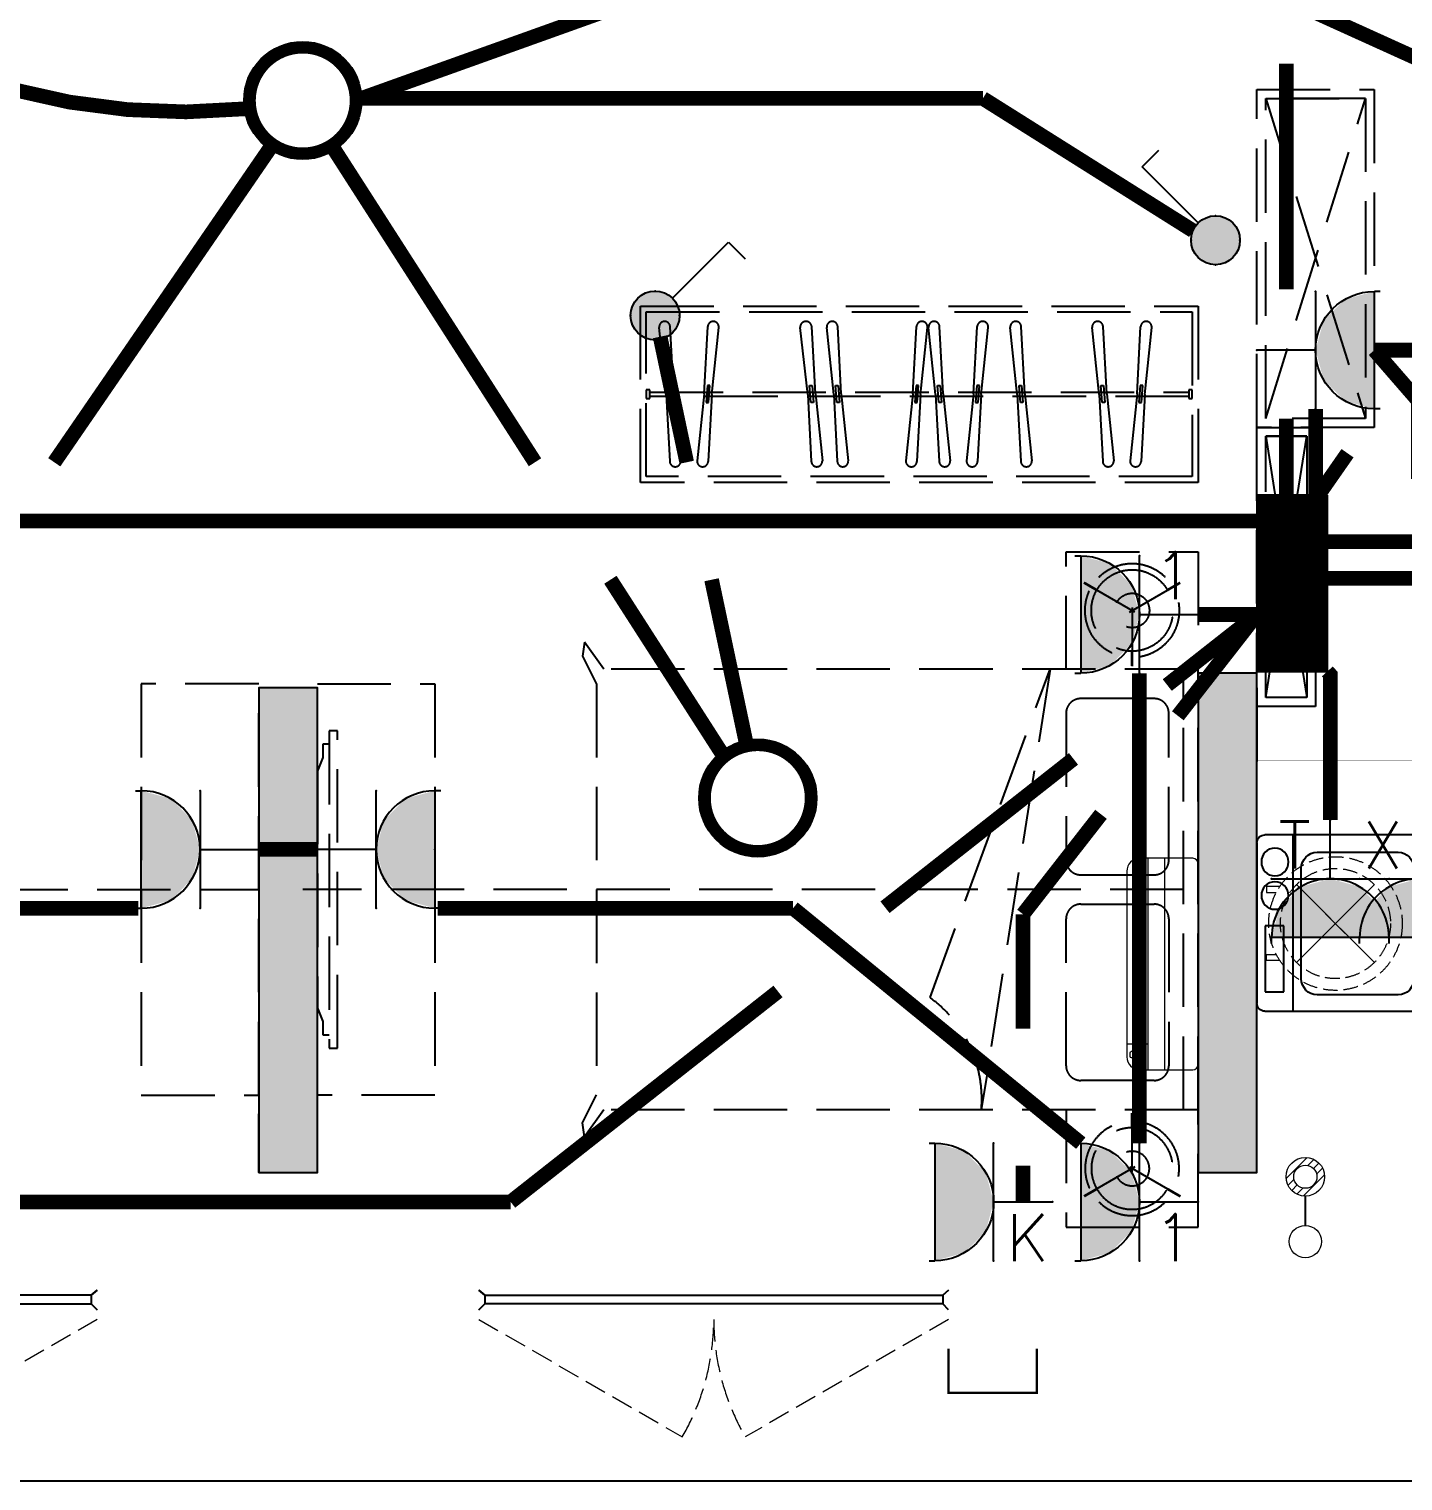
# Model space of a CAD drawing. Extents: x 3002737 to 4077523, y -995787 to -7267.
# Drawn here: x 3226855 to 3231535, y -807319 to -802376 of the extents above; entities that cross this region are included whole.
import ezdxf
from ezdxf.enums import TextEntityAlignment as Align

# ---------------------------------------------------------------- set-up
doc = ezdxf.new("R2010")
doc.units = 0
doc.header["$LTSCALE"] = 1000
doc.header["$MEASUREMENT"] = 0
for name, pattern in [('$1$DASH', [0.35, 0.25, -0.1]), ('A户型$0$DASH', [0.35, 0.25, -0.1]), ('DASH', [0.35, 0.25, -0.1])]:
    doc.linetypes.add(name, pattern=pattern)
doc.layers.get('0').update_dxf_attribs({"linetype": 'CONTINUOUS'})
for name, color, linetype in [('!!电气', 1, 'CONTINUOUS'), ('3-栏杆1', 252, 'CONTINUOUS'), ('5fur', 175, 'CONTINUOUS'), ('COLU', 7, 'CONTINUOUS'), ('EQUIP-插座', 3, 'CONTINUOUS'), ('EQUIP-照明', 3, 'CONTINUOUS'), ('EQUIP-箱柜', 3, 'CONTINUOUS'), ('LVTRY', 252, 'CONTINUOUS'), ('S-砼墙填充', 251, 'CONTINUOUS'), ('TEL_TEXT', 7, 'CONTINUOUS'), ('VPIPE-凝结', 150, 'CONTINUOUS'), ('WIRE-照明', 2, 'CONTINUOUS'), ('看线', 185, 'CONTINUOUS')]:
    doc.layers.add(name, color=color, linetype=linetype)
for name, color, linetype, lineweight in [('EQUIP_地漏', 7, 'CONTINUOUS', 18), ('VPIPE-废水', 31, 'TG_F', 18), ('WINDOW', 146, 'CONTINUOUS', 20), ('平面-空调预留孔', 252, 'CONTINUOUS', 15), ('粉刷', 251, 'CONTINUOUS', 9)]:
    doc.layers.add(name, color=color, linetype=linetype, lineweight=lineweight)
doc.styles.add('_TCH_LABEL', font='COMPLEX', dxfattribs={"bigfont": 'GBCBIG'})
doc.styles.add('_TEL_DIM', font='SIMPLEX', dxfattribs={"width": 0.8, "height": 3.5, "bigfont": 'HZTXT'})
doc.styles.get("Standard").update_dxf_attribs({"font": 'gbenor.shx', "bigfont": 'gbcbig.shx'})
doc.styles.add('TG_LINETYPE', font='SIMPLEX', dxfattribs={"width": 0.8, "height": 3, "bigfont": 'HZTXT'})
doc.linetypes.add('TG_F', pattern='A,2,-0.3,["F",TG_LINETYPE,S=0.1,R=0,X=-0.23,Y=-0.15],0', length=2.3)

# ---------------------------------------------------------------- blocks, each defined once
blk = doc.blocks.new('ASDFSD')
at = {"layer": '3-栏杆1', "color": 5}
for p, q in [((681762.5879415963, 334937.5442401596), (681742.3193111992, 334955.3318184742)), ((681742.3193111992, 334955.3318184742), (681762.5879414161, 334937.5442403179)), ((681762.5879414161, 334937.5442403179), (681762.5879414133, 334908.2619604596)), ((683322.0506670028, 334937.4781505512), (681762.5879414163, 334937.5226424761)), ((683322.0506668226, 334937.5442278689), (683342.3192972196, 334955.3318061834)), ((683342.3192972196, 334955.3318061834), (683322.0506670028, 334937.5442280272)), ((683322.0506670028, 334937.5442280272), (683322.0506670056, 334908.2619481689)), ((681742.3193347491, 334888.4150854239), (681762.5879414133, 334908.2619604596)), ((681762.5879414135, 334908.2403724216), (683322.0506670056, 334908.1959003614)), ((683322.0506670056, 334908.2619481689), (683342.3192736697, 334888.4150731332)), ((683342.3192736697, 334888.4150731332), (683322.0506670056, 334908.2619481689))]:
    blk.add_line(p, q, dxfattribs=at)
blk = doc.blocks.new('A$C001338C2')
at = {"color": 8}
for p, q in [((-1.49359439092e-05, 248.6000576173246), (-2.84423585981e-05, 22.0000576172315)), ((844.9999883423079, 303.6000072514144), (54.99998834231155, 303.6000543390692)), ((109.0525457565491, 214.7673082745569), (109.0525510513944, 303.6000511174025)), ((899.9999715576414, 22.00000397306576), (899.9999850640525, 248.6000039731589)), ((21.99997024633922, 5.63059293199e-05), (877.9999702463392, 5.2843679441e-06))]:
    blk.add_line(p, q, dxfattribs=at)
at = {"color": 8, "lineweight": 5}
for p, q in [((864.5756734352908, 278.6904651548975), (144.4768629888749, 278.6905080761171)), ((144.4768629888749, 278.6905080761171), (144.4768622188567, 265.7722729386405)), ((387.0097734353949, 278.6904936200444), (144.4768629888749, 278.6905080761171)), ((144.4768629888749, 278.6905080761171), (144.4768614488676, 252.8539829386973)), ((144.4768622188567, 265.7722729386405), (864.5756726653053, 265.772230017421)), ((144.4768606789075, 239.9356929386377), (144.4768614488676, 252.8539829386973)), ((144.4768614488676, 252.8539829386973), (864.5756718953162, 252.8539400174777)), ((387.0097711254275, 239.935678482565), (387.0097734353949, 278.6904936200444)), ((864.5756734352908, 278.6904651548975), (622.0427234354138, 278.6904796109884)), ((622.0427234354138, 278.6904796109884), (622.04272112545, 239.935664473509)), ((864.5756718953162, 252.8539400174777), (864.5756734352908, 278.6904651548975)), ((864.5756726653053, 265.772230017421), (864.5756711253525, 239.9356500174181)), ((899.9999830474662, 214.7672611304297), (-1.69525337697e-05, 214.7673147745954)), ((864.5756711253525, 239.9356500174181), (144.4768606789075, 239.9356929386377)), ((622.04272112545, 239.935664473509), (387.0097711254275, 239.935678482565)), ((899.9999787804518, 143.1781611304468), (-2.12195482163e-05, 143.1782147746126))]:
    blk.add_line(p, q, dxfattribs=at)
at = {"color": 8}
for points in [[(89.24090579471158, 226.3562818807586), (22.19125331861505, 226.3562858772129, -0.414213562372504), (16.6912536464406, 231.8562862050385), (16.69125431894281, 243.1390318179401, -0.414213562373095), (22.19125464676836, 248.6390314901146), (89.24090712286488, 248.6390274936603, -0.414213562373095), (94.74090679503934, 243.1390271658347), (94.74090612253713, 231.8562815529331, -0.414213562373095)], [(73.08482630450817, 275.0144977724194), (56.77886350143308, 275.0144987443309, -0.414213562373095), (51.27886382925863, 280.5144990721565), (51.27886400034913, 283.3844664433818, -0.414213562373095), (56.77886432817468, 288.8844661155563), (73.08482713124977, 288.8844651436448, -0.4142135623732024), (78.58482680342422, 283.3844648158192), (78.58482663233372, 280.5144974445939, -0.414213562373095)]]:
    blk.add_lwpolyline(points, format="xyb", close=True, dxfattribs=at)
for centre, radius, start, end in [((54.99998506405609, 248.6000543390692), 55.0000000000001, 89.99999658490542, 179.9999965849054), ((844.9999850640525, 248.6000072514144), 55.0000000000001, 359.9999965849054, 89.99999658490542), ((21.9999715576414, 22.00005630592932), 22.00000000000004, 179.9999965849054, 269.9999965849054), ((877.9999715576414, 22.00000528436794), 22.00000000000004, 269.9999965849054, 359.9999965849054)]:
    blk.add_arc(centre, radius, start, end, dxfattribs=at)
blk = doc.blocks.new('RECTANG')
for p, q in [((1.00000000000004, 1.00000000000004), (0, 1.00000000000004)), ((0, 1.00000000000004), (0, 0)), ((1.00000000000004, 0), (1.00000000000004, 1.00000000000004)), ((0, 0), (1.00000000000004, 0))]:
    blk.add_line(p, q)
blk = doc.blocks.new('洗衣机')
at = {"layer": 'LVTRY'}
for p, q in [((3791567.361739737, 243472.1311109139), (3791020.978428917, 243472.1311109139)), ((3791116.547650196, 243472.1311109139), (3791116.547650196, 242871.5050683203)), ((3790993.746954995, 243444.5237557961), (3790993.746954995, 242899.1124234381)), ((3791198.977629842, 243412.6941587822), (3791474.884451542, 243412.6941587822)), ((3791594.59321366, 242899.1124234381), (3791594.59321366, 243444.5237557961)), ((3791145.054954439, 242982.4807401235), (3791145.054954439, 243358.0271784722)), ((3791528.807126945, 243358.0271784722), (3791528.807126945, 242982.4807401235)), ((3791474.884451542, 242927.8137598135), (3791198.977629842, 242927.8137598135)), ((3791020.978428917, 242871.5050683203), (3791567.361739737, 242871.5050683203))]:
    blk.add_line(p, q, dxfattribs=at)
at = {"layer": 'LVTRY', "extrusion": (0, 0, -1)}
for centre, major_axis, ratio, start_param, end_param in [((3791020.978428917, 243444.5237557961), (-1.908531711022078e-08, 27.60735511779785), 0.9863847444471043, -1.570796326112996, 7.008549296472211e-10), ((3791567.361739737, 243444.5237557961), (-5.264563262736361e-09, 27.60735511779785), 0.9863847444471043, 1.933262439024475e-10, 1.570796326982994), ((3791055.147302595, 243379.8474220779), (-1.532403957494624e-08, 46.92390957762836), 0.9863847444493448, 3.141592653920872, 9.424777961100459), ((3791198.977629842, 243358.0271784722), (4.764609934498854e-09, 54.66698031005217), 0.9863847444472746, 4.712388980298719, 6.283185307091227), ((3791474.884451542, 243358.0271784722), (-4.76474120185596e-09, 54.66698031005217), 0.9863847444472746, 8.836242848531128e-11, 1.57079632688087), ((3791055.147302595, 243265.6659087724), (-1.532403957494624e-08, 46.92390957762836), 0.9863847444493448, 3.141592653920872, 9.424777961100459), ((3791198.977629842, 242982.4807401235), (-6.265914279833452e-09, 54.66698031005218), 0.9863847444472746, 3.141592653705994, 4.712388980497749), ((3791474.884451542, 242982.4807401235), (6.265651745155644e-09, 54.66698031005217), 0.986384744447275, 1.570796326681842, 3.141592653473596), ((3791020.978428917, 242899.1124234381), (1.908525212675288e-08, 27.60735511779785), 0.9863847444471043, 3.14159265288894, 4.712388979702792), ((3791567.361739737, 242899.1124234381), (5.264433297526799e-09, 27.60735511779784), 0.9863847444471044, 1.570796326606803, 3.141592653396471)]:
    blk.add_ellipse(centre, major_axis=major_axis, ratio=ratio, start_param=start_param, end_param=end_param, dxfattribs=at)
at = {"layer": 'LVTRY', "xscale": 63.25620569481588, "yscale": 224.5369532744355, "zscale": 64.12934308941763, "rotation": 180}
blk.add_blockref('RECTANG', (3791085.200501846, 243162.4333077016), dxfattribs=at)
blk = doc.blocks.new('$TwtSys$00000543')
at = {"color": 252}
for p, q in [((-93.61191613507253, -8.532828222891112), (8.532828222720127, 93.61191613524352)), ((12.46562189858378, 55.00516585458899), (41.70321270589193, 84.24275666206813)), ((-8.532828222720127, -93.61191613524352), (93.6119161354145, 8.532828222891112)), ((39.88082245889382, 39.88082245889382), (66.46803743171768, 66.46803743154669)), ((55.00516585475998, 12.46562189841279), (84.24275666206813, 41.70321270589193)), ((-84.24275666206813, -41.70321270589193), (-55.00516585475998, -12.46562189841279)), ((-66.46803743308556, -66.46803743308556), (-39.88082245889382, -39.88082245889382)), ((-41.70321270589193, -84.24275666206813), (-12.46562189824181, -55.00516585458899))]:
    blk.add_line(p, q, dxfattribs=at)
for radius in [94, 56.4]:
    blk.add_circle((0, 0), radius, dxfattribs=at)
blk = doc.blocks.new('dnfhfn')
at = {"color": 252, "linetype": '$1$DASH', "ltscale": 0.2}
for p, q in [((101.8984962723892, 462.7393775836269, -2.359636360997379e-09), (121.8984962723892, 462.7393775836269, -2.359636360997379e-09)), ((101.8984962723892, 417.1853479389541, -2.359636360997379e-09), (101.8984962723892, 462.7393775836269, -2.359636360997379e-09)), ((121.8984962723892, 462.7393775836269, -2.359636360997379e-09), (121.8984962723892, 429.0058331504954, -2.359636360997379e-09)), ((353.1017998967993, 462.7393775836269, -2.359636360997379e-09), (333.1017998967993, 462.7393775836269, -2.359636360997379e-09)), ((333.1017998967993, 462.7393775836269, -2.359636360997379e-09), (333.1017998967993, 429.0058331504954, -2.359636360997379e-09)), ((353.1017998967993, 417.1853479389541, -2.359636360997379e-09), (353.1017998967993, 462.7393775836269, -2.359636360997379e-09))]:
    blk.add_line(p, q, dxfattribs=at)
at = {"color": 252, "linetype": '$1$DASH', "ltscale": 0.2, "elevation": -2.359636360997379e-09}
for points in [[(94.91774319857359, 360.0825529289432), (94.91774319857359, 360.0825529289432), (360.0827860850841, 94.91750992601737), (360.0827860850841, 94.91750992601737)], [(360.0827861726284, 360.0825529010035), (94.91774310916662, 94.91750995395705), (94.91774310916662, 94.91750995395705), (360.0827861726284, 360.0825529010035)]]:
    blk.add_lwpolyline(points, close=True, dxfattribs=at)
at = {"color": 252, "linetype": '$1$DASH', "ltscale": 0.2}
for radius in [227.5000000426377, 187.5000000426377]:
    blk.add_circle((227.5002646408975, 227.5000314274803, -2.359636360997379e-09), radius, dxfattribs=at)
blk = doc.blocks.new('dfgdfgsf')
at = {"layer": '5fur', "color": 252, "linetype": 'A户型$0$DASH'}
for p, q in [((2089579.320053869, -1254062.702910487), (2089555.506096121, -1253834.669318532)), ((2089605.33681067, -1254060.649655245), (2089593.085703414, -1253831.703517444)), ((2089708.697907737, -1254060.649655245), (2089720.949014992, -1253831.703517444)), ((2089734.714664537, -1254062.702910487), (2089758.528622285, -1253834.669318532)), ((2090061.529171934, -1254062.596194317), (2090035.720924661, -1253834.669318532)), ((2090087.55163921, -1254060.649655245), (2090075.300531955, -1253831.703517444)), ((2090150.034882049, -1254062.702910487), (2090126.220924301, -1253834.669318532)), ((2090176.05163885, -1254060.649655245), (2090163.800531594, -1253831.703517444)), ((2090419.697910768, -1254060.649655245), (2090431.949018023, -1253831.703517444)), ((2090445.714667568, -1254062.702910487), (2090469.528625316, -1253834.669318532)), ((2090497.150839113, -1254062.702910487), (2090473.336881365, -1253834.669318532)), ((2090523.167595914, -1254060.649655245), (2090510.916488658, -1253831.703517444)), ((2090626.52869298, -1254060.649655245), (2090638.779800236, -1253831.703517444)), ((2090652.545449781, -1254062.702910487), (2090676.359407529, -1253834.669318532)), ((2090775.237752914, -1254062.595872173), (2090751.423795166, -1253834.562280218)), ((2090801.254200029, -1254060.649655245), (2090789.003092773, -1253831.703517444)), ((2091054.022614687, -1254062.702910487), (2091030.208656939, -1253834.669318532)), ((2091080.039371488, -1254060.649655245), (2091067.788264232, -1253831.703517444)), ((2091183.400468555, -1254060.649655245), (2091195.65157581, -1253831.703517444)), ((2091209.417225355, -1254062.702910487), (2091233.231183103, -1253834.669318532)), ((2089523.574584608, -1254047.189162439), (2089511.574584608, -1254047.189162439)), ((2089511.574584608, -1254047.189162439), (2089511.574584608, -1254077.189162439)), ((2089523.574584608, -1254077.189162439), (2089523.574584608, -1254047.189162439)), ((2091359.574587578, -1254069.689162439), (2089523.574584608, -1254069.689162439)), ((2089579.320053869, -1254062.702910487), (2089591.571161125, -1254291.649048288)), ((2089605.336321197, -1254060.640508084), (2089629.144756408, -1254288.683721677)), ((2089708.697907737, -1254060.649655245), (2089684.883949989, -1254288.6832472)), ((2089734.714664537, -1254062.702910487), (2089722.463557282, -1254291.649048288)), ((2090061.534882409, -1254062.702910487), (2090073.785989665, -1254291.649048288)), ((2090087.55163921, -1254060.649655245), (2090111.365596958, -1254288.6832472)), ((2090150.034882049, -1254062.702910487), (2090162.285989305, -1254291.649048288)), ((2090176.05163885, -1254060.649655245), (2090199.865596598, -1254288.6832472)), ((2090419.697910768, -1254060.649655245), (2090395.88395302, -1254288.6832472)), ((2090445.714667568, -1254062.702910487), (2090433.463560313, -1254291.649048288)), ((2090497.150839113, -1254062.702910487), (2090509.401946369, -1254291.649048288)), ((2090523.167595914, -1254060.649655245), (2090546.981553662, -1254288.6832472)), ((2090626.52869298, -1254060.649655245), (2090602.714735232, -1254288.6832472)), ((2090652.545449781, -1254062.702910487), (2090640.294342525, -1254291.649048288)), ((2090775.237443228, -1254062.702910487), (2090787.488550484, -1254291.649048288)), ((2090801.254200029, -1254060.649655245), (2090825.068157777, -1254288.6832472)), ((2091054.022614687, -1254062.702910487), (2091066.273721943, -1254291.649048288)), ((2091080.039371488, -1254060.649655245), (2091103.853329236, -1254288.6832472)), ((2091183.400468555, -1254060.649655245), (2091159.586510807, -1254288.6832472)), ((2091209.417225355, -1254062.702910487), (2091197.1661181, -1254291.649048288)), ((2091371.574587578, -1254047.189162439), (2091359.574587578, -1254047.189162439)), ((2091359.574587578, -1254047.189162439), (2091359.574587578, -1254077.189162439)), ((2091371.574587578, -1254077.189162439), (2091371.574587578, -1254047.189162439)), ((2089511.574584608, -1254077.189162439), (2089523.574584608, -1254077.189162439)), ((2091359.574587578, -1254077.189162439), (2091371.574587578, -1254077.189162439)), ((2090941.574587254, -1254998.492976898), (2090941.574587254, -1254598.492976898)), ((2090941.574587254, -1254598.492976898), (2091391.574587254, -1254598.492976898)), ((2091391.574587254, -1254598.492976898), (2091391.574587254, -1254998.492976898)), ((2091175.822544973, -1254803.832287776), (2091002.879944764, -1254703.983830991)), ((2091157.326629535, -1254803.832287776), (2091330.269229745, -1254703.983830991)), ((2091166.574587254, -1254787.814355141), (2091166.574587254, -1254987.511268711)), ((2089301.232741714, -1254906.833987629), (2089293.993514472, -1254953.86293334)), ((2089301.232741714, -1254906.833987629), (2089293.993514472, -1254953.86293334)), ((2089366.739680178, -1254998.492976898), (2089301.232741714, -1254906.833987629)), ((2089366.739680178, -1254998.492976898), (2089301.232741714, -1254906.833987629)), ((2089293.993514472, -1254953.86293334), (2089341.574587254, -1255048.972454325)), ((2089293.993514472, -1254953.86293334), (2089341.574587254, -1255048.972454325)), ((2091391.574587254, -1254998.492976898), (2089366.739680178, -1254998.492976898)), ((2090478.140397684, -1256116.465254222), (2090886.881066664, -1254998.492976898)), ((2090886.881066664, -1254998.492976898), (2090652.901174343, -1256498.492976898)), ((2091391.574587254, -1254998.492976898), (2090941.574587254, -1254998.492976898)), ((2091341.574587254, -1256498.492976899), (2091341.574587254, -1254998.492976898)), ((2091391.574587254, -1256498.492976899), (2091391.574587254, -1254998.492976898)), ((2089341.574587254, -1255048.972454325), (2089341.574587254, -1256448.013499471)), ((2089341.574587254, -1255048.972454325), (2089341.574587254, -1256448.013499471)), ((2085191.564099533, -1255748.49297689), (2088191.564294286, -1255748.49297689)), ((2091341.576148126, -1255748.492976886), (2088341.574587415, -1255748.492976886)), ((2089293.993514472, -1256543.123020456), (2089341.574587254, -1256448.013499471)), ((2089293.993514472, -1256543.123020456), (2089341.574587254, -1256448.013499471)), ((2089301.232741714, -1256590.151966167), (2089293.993514472, -1256543.123020456)), ((2089301.232741714, -1256590.151966167), (2089293.993514472, -1256543.123020456)), ((2089366.739680178, -1256498.492976898), (2089301.232741714, -1256590.151966167)), ((2089366.739680178, -1256498.492976898), (2089301.232741714, -1256590.151966167)), ((2091391.574587254, -1256498.492976898), (2089366.739680178, -1256498.492976898)), ((2091391.574587254, -1256498.492976898), (2089366.739680178, -1256498.492976898)), ((2091391.574587281, -1256498.492976898), (2090941.574587281, -1256498.492976898)), ((2090941.574587281, -1256498.492976898), (2090941.574587281, -1256898.492976898)), ((2091166.574587281, -1256709.171598655), (2091166.574587281, -1256509.474685085)), ((2091391.574587281, -1256898.492976898), (2091391.574587281, -1256498.492976898)), ((2091175.822545, -1256693.15366602), (2091002.879944791, -1256793.002122805)), ((2091157.326629562, -1256693.15366602), (2091330.269229772, -1256793.002122805)), ((2090941.574587281, -1256898.492976898), (2091391.574587281, -1256898.492976898))]:
    blk.add_line(p, q, dxfattribs=at)
at = {"layer": '5fur', "color": 252, "linetype": 'A户型$0$DASH', "extrusion": (0.6772810679795163, -0.7357243743118248, 0)}
for p, q in [((2088431.268094579, -1255208.493039111), (2088431.267706287, -1256288.493038897)), ((2088459.850297133, -1255208.493099511), (2088431.268094579, -1255208.493039111)), ((2088459.849908408, -1256288.493099511), (2088459.850297133, -1255208.493099511)), ((2088409.674264355, -1255253.741871238), (2088409.674199425, -1255298.990739802)), ((2088431.26803007, -1255253.741908537), (2088409.674264355, -1255253.741871238)), ((2088409.674199425, -1255298.990739802), (2088391.574587398, -1255344.239583172)), ((2088391.574587398, -1255344.239583172), (2088391.574587433, -1256152.746370591)), ((2088391.574587433, -1256152.746370591), (2088409.67407045, -1256197.995264666)), ((2088409.67407045, -1256197.995264666), (2088409.674005941, -1256243.244133877)), ((2088409.674005941, -1256243.244133877), (2088431.267771656, -1256243.244170811)), ((2088431.267706287, -1256288.493038897), (2088459.849908408, -1256288.493099511))]:
    blk.add_line(p, q, dxfattribs=at)
at = {"layer": '5fur', "color": 252, "linetype": 'A户型$0$DASH'}
for points in [[(2091591.540163053, -1254175.039719756), (2091591.540163053, -1253025.039719979), (2091991.540163053, -1253025.039719979), (2091991.540163053, -1254175.039719756)], [(2091621.540163053, -1254145.039719756), (2091621.540163053, -1253055.039719979), (2091961.540163053, -1253055.039719979), (2091961.540163053, -1254145.039719756)], [(2089491.574584608, -1254362.189162448), (2089491.574584608, -1253762.18916243), (2091391.574587578, -1253762.18916243), (2091391.574587578, -1254362.189162448)], [(2089511.574584608, -1254342.189162448), (2089511.574584608, -1253782.18916243), (2091371.574587578, -1253782.18916243), (2091371.574587578, -1254342.189162448)], [(2089590.240644119, -1254090.612964485), (2089585.67544807, -1254032.767455083), (2089594.347654578, -1254032.083040281), (2089598.912850627, -1254089.928549683)], [(2089723.794074287, -1254090.612964485), (2089728.359270336, -1254032.767455083), (2089719.687063828, -1254032.083040281), (2089715.121867779, -1254089.928549683)], [(2090072.45547266, -1254090.612964485), (2090067.890276611, -1254032.767455083), (2090076.562483119, -1254032.083040281), (2090081.127679167, -1254089.928549683)], [(2090160.9554723, -1254090.612964485), (2090156.39027625, -1254032.767455083), (2090165.062482758, -1254032.083040281), (2090169.627678807, -1254089.928549683)], [(2090434.794077318, -1254090.612964485), (2090439.359273368, -1254032.767455083), (2090430.68706686, -1254032.083040281), (2090426.12187081, -1254089.928549683)], [(2090508.071429363, -1254090.612964485), (2090503.506233314, -1254032.767455083), (2090512.178439822, -1254032.083040281), (2090516.743635871, -1254089.928549683)], [(2090641.62485953, -1254090.612964485), (2090646.19005558, -1254032.767455083), (2090637.517849072, -1254032.083040281), (2090632.952653023, -1254089.928549683)], [(2090786.158033479, -1254090.612964485), (2090781.592837429, -1254032.767455083), (2090790.265043937, -1254032.083040281), (2090794.830239986, -1254089.928549683)], [(2091064.943204937, -1254090.612964485), (2091060.378008889, -1254032.767455083), (2091069.050215397, -1254032.083040281), (2091073.615411445, -1254089.928549683)], [(2091198.496635105, -1254090.612964485), (2091203.061831154, -1254032.767455083), (2091194.389624646, -1254032.083040281), (2091189.824428597, -1254089.928549683)], [(2091591.540163037, -1255125.039605072), (2091591.540163037, -1254175.039719756), (2091791.540163053, -1254175.039719756), (2091791.540163053, -1255125.039605072)], [(2091621.540163037, -1255095.039605072), (2091621.540163037, -1254205.039719756), (2091761.540163053, -1254205.039719756), (2091761.540163053, -1255095.039605072)], [(2088191.564096285, -1255048.492976886), (2087791.564096285, -1255048.492976886), (2087791.564096285, -1256448.492976886), (2088191.564096285, -1256448.492976886)], [(2088391.574587415, -1255048.492976886), (2088791.574587415, -1255048.492976886), (2088791.574587415, -1256448.492976886), (2088391.574587415, -1256448.492976886)]]:
    blk.add_lwpolyline(points, close=True, dxfattribs=at)
for points in [[(2091621.540163053, -1254145.039719756), (2091961.540163053, -1253055.039719979), (2091621.540163053, -1253055.039719979), (2091961.540163053, -1254145.039719756)], [(2089523.574584608, -1254054.689162455), (2091359.574587578, -1254054.689162455)], [(2091621.540163037, -1255095.039605072), (2091761.540163053, -1254205.039719756), (2091621.540163037, -1254205.039719756), (2091761.540163053, -1255095.039605072)]]:
    blk.add_lwpolyline(points, dxfattribs=at)
for points, const_width in [([(2091046.351137544, -1254729.081935845), (2091002.879944763, -1254703.983830991)], 8.888888888888888), ([(2091286.798036963, -1254729.081935845), (2091330.269229744, -1254703.983830991)], 8.88888888888889), ([(2091166.574587254, -1254937.315059004), (2091166.574587254, -1254987.511268711)], 8.88888888888889), ([(2091166.574587281, -1256559.670894793), (2091166.574587281, -1256509.474685085)], 8.88888888888889), ([(2091046.351137571, -1256767.904017951), (2091002.87994479, -1256793.002122805)], 8.888888888888888), ([(2091286.79803699, -1256767.904017951), (2091330.269229771, -1256793.002122805)], 8.88888888888889)]:
    blk.add_lwpolyline(points, dxfattribs=dict(at, const_width=const_width))
for points in [[(2091241.574587254, -1255098.492976899), (2090991.574587254, -1255098.492976899, 0.4142135623731003), (2090941.574587254, -1255148.492976899), (2090941.574587254, -1255648.492976899, 0.4142135623730904), (2090991.574587254, -1255698.492976899), (2091241.574587254, -1255698.492976899, 0.4142135623730999), (2091291.574587254, -1255648.492976899), (2091291.574587254, -1255148.492976899, 0.4142135623730897)], [(2091241.574587254, -1256398.492976898), (2090991.574587254, -1256398.492976898, -0.4142135623731003), (2090941.574587254, -1256348.492976898), (2090941.574587254, -1255848.492976899, -0.4142135623730904), (2090991.574587254, -1255798.492976899), (2091241.574587254, -1255798.492976899, -0.4142135623730999), (2091291.574587254, -1255848.492976899), (2091291.574587254, -1256348.492976898, -0.4142135623730897)]]:
    blk.add_lwpolyline(points, format="xyb", close=True, dxfattribs=at)
for centre, radius, start, end in [((2089574.295899767, -1253833.186417988), 18.84219772992773, 4.512458059346007, 184.512458059346), ((2089739.738818638, -1253833.186417988), 18.84219772992773, 355.4875419406532, 175.487541940654), ((2090055.58230029, -1253834.101224039), 19.86347544868245, 6.93304115633882, 181.6375109857776), ((2090145.010727948, -1253833.186417988), 18.84219772992773, 4.512458059346007, 184.512458059346), ((2090450.738821669, -1253833.186417988), 18.84219772992773, 355.4875419406532, 175.487541940654), ((2090492.126685012, -1253833.186417988), 18.84219772992773, 4.512458059346007, 184.512458059346), ((2090657.569603883, -1253833.186417988), 18.84219772992773, 355.4875419406532, 175.487541940654), ((2090770.213598812, -1253833.079379674), 18.84219772992773, 4.512458059346007, 184.512458059346), ((2091048.998460586, -1253833.186417988), 18.84219772992773, 4.512458059346007, 184.512458059346), ((2091214.441379456, -1253833.186417988), 18.84219772992773, 355.4875419406532, 175.487541940654), ((2089610.360964771, -1254290.166147745), 18.84219772992773, 184.512458059346, 4.512458059346007), ((2089703.673753635, -1254290.166147745), 18.84219772992773, 175.487541940654, 355.4875419406532), ((2090092.575793312, -1254290.166147745), 18.84219772992773, 184.512458059346, 4.512458059346007), ((2090181.075792952, -1254290.166147745), 18.84219772992773, 184.512458059346, 4.512458059346007), ((2090414.673756666, -1254290.166147745), 18.84219772992773, 175.487541940654, 355.4875419406532), ((2090528.191750015, -1254290.166147745), 18.84219772992773, 184.512458059346, 4.512458059346007), ((2090621.504538879, -1254290.166147745), 18.84219772992773, 175.487541940654, 355.4875419406532), ((2090806.27835413, -1254290.166147745), 18.84219772992773, 184.512458059346, 4.512458059346007), ((2091085.06352559, -1254290.166147745), 18.84219772992773, 184.512458059346, 4.512458059346007), ((2091178.376314453, -1254290.166147745), 18.84219772992773, 175.487541940654, 355.4875419406532), ((2090226.530072896, -1256462.55236493), 427.8832127323752, 355.1816886111465, 53.98230722894739)]:
    blk.add_arc(centre, radius, start, end, dxfattribs=at)
for major_axis, ratio, start_param, end_param in [((-113.2638872716998, 113.2638872716998), 0.9999999999997511, 4.712388980384682, 10.99557428756427), ((-98.16203563551878, 98.16203563551878), 0.999999999998388, 4.712388980384681, 10.99557428756427), ((-41.53009199966709, 41.53009199966709), 0.9999999999975253, 4.71238898038469, 10.99557428756428)]:
    blk.add_ellipse((2091166.574587254, -1254798.492976898), major_axis=major_axis, ratio=ratio, start_param=start_param, end_param=end_param, dxfattribs=at)
at = {"layer": '5fur', "color": 252, "linetype": 'A户型$0$DASH', "extrusion": (0, 0, -1)}
for major_axis, ratio, start_param, end_param in [((-113.2638872716998, -113.2638872716998), 0.9999999999997511, 4.712388980384682, 10.99557428756427), ((-98.16203563551879, -98.16203563551876), 0.999999999998388, 4.712388980384681, 10.99557428756427), ((-41.53009199966709, -41.53009199966709), 0.9999999999975253, 4.71238898038469, 10.99557428756428)]:
    blk.add_ellipse((2091166.574587281, -1256698.492976898), major_axis=major_axis, ratio=ratio, start_param=start_param, end_param=end_param, dxfattribs=at)
blk = doc.blocks.new('GDGDGRD')
at = {"layer": 'S-砼墙填充'}
h = blk.add_hatch(color=252, dxfattribs=at)
h.dxf.hatch_style = 1
h.paths.add_polyline_path([(436416.5442748284, 288315.3630931432), (436416.5442743464, 288565.3638601754), (436416.5442743464, 288765.3638601754), (436416.5442741448, 288515.3630931432), (436416.5442745481, 288815.3646272075), (436216.5442748922, 288815.3646272075), (436216.544275146, 287115.363093024), (436416.5442748205, 287115.363093024)])
h = blk.add_hatch(color=252, dxfattribs=at)
h.dxf.hatch_style = 1
h.paths.add_polyline_path([(433016.5684015006, 287315.3648366724), (433016.5684015006, 287115.3648366724), (433216.5684056897, 287115.3630851979), (433216.5684056198, 288765.3626271576), (433016.5684057334, 288765.362627037), (433016.5684055993, 288765.3626271576), (433016.5684057092, 287115.3630856661)])
at = {"layer": 'COLU', "color": 252}
for points in [[(436416.5442748284, 288315.3630931432), (436416.5442743464, 288565.3638601754), (436416.5442743464, 288765.3638601754), (436416.5442741448, 288515.3630931432), (436416.5442745481, 288815.3646272075), (436216.5442748922, 288815.3646272075), (436216.544275146, 287115.363093024), (436416.5442748205, 287115.363093024), (436416.5442748284, 288315.3630931432)], [(433016.5684015006, 287315.3648366724), (433016.5684015006, 287115.3648366724), (433216.5684056897, 287115.3630851979), (433216.5684056198, 288765.3626271576), (433016.5684057334, 288765.362627037), (433016.5684057334, 288765.362627037), (433016.5684055993, 288765.3626271576), (433016.5684057092, 287115.3630856661)]]:
    blk.add_lwpolyline(points, close=True, dxfattribs=at)
blk = doc.blocks.new('A$C100F5A36')
at = {"color": 252, "const_width": 8}
blk.add_lwpolyline([(26852.46589639876, -18982.40043916367), (26852.46589639876, -19132.40043916367), (26552.46589639876, -19132.40043916367), (26552.46589639504, -18982.39992546034)], dxfattribs=at)
at = {"layer": 'VPIPE-凝结', "color": 252, "ltscale": 0.1}
blk.add_lwpolyline([(27767.44824678916, -18562.39992477116), (27767.44824678916, -18462.39992477116)], dxfattribs=at)
at = {"layer": 'VPIPE-废水', "color": 252}
blk.add_circle((27767.44824678916, -18617.39992477116), 55, dxfattribs=at)
at = {"layer": 'WINDOW', "color": 252, "linetype": 'DASH', "ltscale": 0.3}
for points in [[(23652.46589010768, -18882.3999247622), (22959.64556707488, -19282.39992476418, -0.1316524975905399), (22852.46589010162, -18882.39992475451)], [(24952.46590575995, -18882.3999247622), (25645.28622879274, -19282.39992476418, 0.1316524975905399), (25752.465905766, -18882.39992475451)], [(26552.46590577252, -18882.3999247622), (25859.64558273926, -19282.39992476418, -0.1316524975905399), (25752.465905766, -18882.39992475451)]]:
    blk.add_lwpolyline(points, format="xyb", dxfattribs=at)
at = {"layer": '看线', "color": 252}
blk.add_lwpolyline([(14202.46591712767, -18232.39991673001), (14202.46592108952, -19432.39991605002), (34552.46690135682, -19432.39991605002), (34552.46170119429, -17932.39991721977), (36802.46589077916, -17932.39992461284)], dxfattribs=at)
at = {"color": 252}
for name, p in [('GDGDGRD', (-408814.112811693, -305497.7630110036)), ('ASDFSD', (-659689.8534211414, -353737.7317438088))]:
    blk.add_blockref(name, p, dxfattribs=at)
at = {"color": 252, "xscale": -1}
blk.add_blockref('ASDFSD', (708294.7852170095, -353737.7317438088), dxfattribs=at)
at = {"layer": 'EQUIP_地漏', "color": 252, "xscale": 0.7000000000000001, "yscale": 0.7000000000000001, "zscale": 0.7000000000000001}
blk.add_blockref('$TwtSys$00000543', (27767.44824678916, -18396.59992477123), dxfattribs=at)
at = {"layer": 'WINDOW', "color": 252}
blk.add_blockref('dfgdfgsf', (-2063989.108700188, 1238329.789241821), dxfattribs=at)
at = {"layer": '平面-空调预留孔', "color": 252, "xscale": 0.800000000046565, "yscale": 0.800000000046565, "zscale": 0.800000000046565, "rotation": 90.00000023343011}
blk.add_blockref('A$C001338C2', (27402.27455887524, -18032.39988764166), dxfattribs=at)
at = {"layer": '平面-空调预留孔', "color": 252, "rotation": 89.99999999999304}
blk.add_blockref('dnfhfn', (28097.56261111097, -17762.05340882693, 2.359636360997379e-09), dxfattribs=at)
at = {"layer": '粉刷', "color": 252}
blk.add_blockref('洗衣机', (-3763391.281049435, -260704.8010990142), dxfattribs=at)
blk = doc.blocks.new('$equip$00001150')
at = {"const_width": 0.1}
blk.add_lwpolyline([(-0.4500000000007276, 0, 1), (0.4500000000007276, 0, 1)], format="xyb", close=True, dxfattribs=at)
blk.add_circle((0, 0), 0.5)
at = {"flags": 9}
blk.add_attdef('A', (0, 0), '', height=2e-05, dxfattribs=at)
blk = doc.blocks.new('$equip$00001962')
for p, q in [((0.1473139127519971, 0.3556472460822988), (0.625000000003638, 0.8333333333339397)), ((0.625000000003638, 0.8333333333339397), (0.7664213562420628, 0.6919119770955149))]:
    blk.add_line(p, q)
blk.add_circle((3.637978807091713e-12, 0.2083333333339397), 0.2083333333334168)
for p in [(1.091393642127514e-11, 0.4166666666660603), (-0.2083333333284827, 0.2083333333375776), (0.2083333333393966, 0.2083333333375776), (1.091393642127514e-11, 0)]:
    blk.add_point(p)
for points in [[(-0.1041666666642413, 0.3887552924552438), (0.1041666666715173, 0.3887552924552438), (-0.1804219591176661, 0.312500000001819), (0.1804219591249421, 0.312500000001819)], [(3.637978807091713e-12, 0.4166666666660603), (3.637978807091713e-12, 0.4166666666660603), (-0.1041666666642413, 0.3887552924552438), (0.1041666666715173, 0.3887552924552438)], [(-0.1804219591176661, 0.312500000001819), (0.1804219591249421, 0.312500000001819), (-0.2083333333284827, 0.2083333333339397), (0.2083333333357587, 0.2083333333339397)], [(-0.1804219591176661, 0.1041666666660603), (0.1804219591249421, 0.1041666666660603), (-0.2083333333284827, 0.2083333333339397), (0.2083333333357587, 0.2083333333339397)], [(-0.1041666666642413, 0.02791137421263556), (0.1041666666715173, 0.02791137421263556), (-0.1804219591176661, 0.1041666666660603), (0.1804219591249421, 0.1041666666660603)], [(3.637978807091713e-12, 1.818989403545856e-12), (3.637978807091713e-12, 1.818989403545856e-12), (-0.1041666666642413, 0.02791137421263556), (0.1041666666715173, 0.02791137421263556)]]:
    blk.add_solid(points)
at = {"layer": 'TEL_TEXT', "style": '_TEL_DIM', "flags": 1}
blk.add_attdef('A', text='', height=2e-05, dxfattribs=at).set_placement((0, 0), align=Align.MIDDLE_CENTER)
blk = doc.blocks.new('$equip$00001237')
for p, q in [((-0.5, 1.05000000000291), (-0.5, 1)), ((-0.5, 1), (0.5, 1)), ((0.5, 1.05000000000291), (0.5, 1)), ((0.5, 0.5), (-0.5, 0.5)), ((0, 0.5), (0, 0))]:
    blk.add_line(p, q)
blk.add_arc((0, 1), 0.500000000000025, 180, 0)
for p in [(0, 1), (-0.5, 0.5), (0.5, 0.5), (0, 0)]:
    blk.add_point(p)
for points in [[(0.4330127018911298, 0.75), (-0.4330127018911298, 0.75), (0.5, 1), (-0.5, 1)], [(0.25, 0.5669872981088702), (-0.25, 0.5669872981088702), (0.4330127018911298, 0.75), (-0.4330127018911298, 0.75)], [(0, 0.5), (0, 0.5), (0.25, 0.5669872981088702), (-0.25, 0.5669872981088702)]]:
    blk.add_solid(points)
at = {"flags": 9}
blk.add_attdef('A', (0, 0), '', height=2e-05, dxfattribs=at)
blk = doc.blocks.new('*X8')
at = {"color": 0}
for p, q in [((-250, 32.84271247461896), (-82.84271247461896, 200)), ((-250, 68.19805153394634), (-118.1980515339463, 200)), ((-250, 103.5533905932737), (-153.5533905932737, 200)), ((-250, 138.9087296526011), (-188.9087296526011, 200)), ((-250, 174.2640687119285), (-224.2640687119285, 200)), ((-247.4873734152916, 0), (-47.48737341529158, 200)), ((-212.1320343559642, 0), (-12.13203435596424, 200)), ((-176.7766952966369, 0), (23.22330470336314, 200)), ((-141.4213562373095, 0), (58.57864376269053, 200)), ((-106.0660171779821, 0), (93.93398282201788, 200)), ((-70.71067811865474, 0), (129.2893218813453, 200)), ((-35.35533905932737, 0), (164.6446609406726, 200)), ((0, 0), (200, 200)), ((35.35533905932737, 0), (235.3553390593274, 200)), ((70.71067811865474, 0), (250, 179.2893218813453)), ((106.0660171779821, 0), (250, 143.9339828220179)), ((141.4213562373095, 0), (250, 108.5786437626905)), ((176.7766952966369, 0), (250, 73.22330470336315)), ((212.1320343559642, 0), (250, 37.86796564403577)), ((247.4873734152916, 0), (250, 2.512626584708425))]:
    blk.add_line(p, q, dxfattribs=at)
blk = doc.blocks.new('$equip$00001421')
for p, q in [((0.75, 0.5999999999985448), (-0.75, 0.5999999999985448)), ((-0.75, 0.5999999999985448), (-0.75, 0)), ((0.75, 0), (0.75, 0.5999999999985448)), ((-0.75, 0), (0.75, 0))]:
    blk.add_line(p, q)
at = {"const_width": 0.6000000000000001}
blk.add_lwpolyline([(-0.75, 0.2999999999992724), (0.75, 0.2999999999992724)], dxfattribs=at)
for p in [(0, 0.5999999999985448), (-0.75, 0.2999999999992724), (0.75, 0.2999999999992724), (0, 0)]:
    blk.add_point(p)
at = {"xscale": 0.00300000000061118, "yscale": 0.00300000000061118, "zscale": 0.00300000000061118}
blk.add_blockref('*X8', (0, 0), dxfattribs=at)
at = {"style": '_TCH_LABEL', "flags": 9}
blk.add_attdef('A', (0, 0), '', height=2e-05, dxfattribs=at)
blk = doc.blocks.new('$equip$00001764')
for p, q in [((-0.5, 1.049999999999272), (-0.5, 1)), ((-0.5, 1), (0.5, 1)), ((0.5, 1.049999999999272), (0.5, 1)), ((0.5, 0.5), (-0.5, 0.5)), ((0, 0.5), (0, 0))]:
    blk.add_line(p, q)
blk.add_arc((0, 1), 0.500000000000025, 180, 0)
for p in [(-0.5, 0.5), (0.5, 0.5), (0, 0)]:
    blk.add_point(p)
for points in [[(0.4330127018911298, 0.75), (-0.4330127018911298, 0.75), (0.5, 1), (-0.5, 1)], [(0.25, 0.5669872981052322), (-0.25, 0.5669872981052322), (0.4330127018911298, 0.75), (-0.4330127018911298, 0.75)], [(0, 0.5), (0, 0.5), (0.25, 0.5669872981052322), (-0.25, 0.5669872981052322)]]:
    blk.add_solid(points)
at = {"color": 7, "style": '_TEL_DIM'}
blk.add_attdef('$TEXT$', text='', height=0.4, dxfattribs=at).set_placement((0.3030595533709857, 0.2110205339395179), align=Align.MIDDLE_CENTER)
at = {"color": 7, "style": '_TEL_DIM', "flags": 1}
blk.add_attdef('A', text='', height=2e-05, dxfattribs=at).set_placement((0, 0), align=Align.MIDDLE_CENTER)

msp = doc.modelspace()

# ---------------------------------------------------------------- block references
at = {"layer": '!!电气'}
msp.add_blockref('A$C100F5A36', (3203434.978639015, -787886.5741692535), dxfattribs=at)

# ---------------------------------------------------------------- next in the draw order: linework, layer by layer
at = {"layer": 'WIRE-照明', "color": 2, "linetype": 'Continuous', "const_width": 50}
msp.add_lwpolyline([(3225648.362432177, -801826.7040994817, 0.2538015352277845), (3227589.44615096, -802647.3560528255)], format="xyb", dxfattribs=at)
for points in [[(3230262.243406915, -801877.9413188684), (3231952.264396179, -802643.379433586)], [(3227987.295487375, -802611.8595701978), (3229874.146814932, -801936.3830490028)], [(3231137.444293435, -802493.8912162953), (3231137.444389834, -803261.6692873491)], [(3227987.295487375, -802611.8595701978), (3230104.010583232, -802611.8595701978)], [(3230104.010583232, -802611.8595701978), (3230819.779757666, -803062.2510976822)], [(3226941.038781276, -803850.657653102), (3227674.152580702, -802783.8074025533)], [(3228578.473743784, -803850.657653102), (3227895.501562699, -802787.256057339)], [(3229004.693167186, -803423.2178690964), (3229006.585709027, -803432.1516320512)], [(3229006.585709027, -803432.1516320512), (3229095.242657016, -803850.657653102)], [(3231437.444539519, -803468.9756135249), (3232361.958901496, -803468.9756137806)], [(3231587.43312391, -803907.6826452268), (3231587.43312391, -803641.612080331), (3231437.444539519, -803468.9756135249)], [(3231137.444539519, -803701.8246471875), (3231137.444539519, -803962.755249969)], [(3231237.444539519, -803668.9756135249), (3231237.444539519, -803962.755249969)], [(3231246.526984424, -803962.755249969), (3231346.113936888, -803819.865870438)], [(3231237.444539519, -803962.755249969), (3231237.444539519, -803963.9020987861)], [(3231037.410101865, -804050.6576531525), (3225411.982006859, -804050.6576531525)], [(3231277.410101864, -804120.91758805), (3232250.17915766, -804120.91758805)], [(3229212.481038973, -804837.8199250465), (3228835.3746864, -804250.657653102)], [(3229179.979261297, -804250.657653102), (3229295.996067599, -804798.3161652035)], [(3231277.410101864, -804245.812545018), (3234392.289651264, -804245.8125450711)], [(3230732.077327303, -804609.2028007747), (3231037.410101864, -804368.9515315031)], [(3230768.185095813, -804713.8145535542), (3231037.410101864, -804368.9276056017)], [(3230837.423936361, -804368.9276056264), (3231037.410101864, -804368.9276056017)], [(3231037.410101864, -804368.9276056017), (3231037.444539488, -804368.9276056017)], [(3231037.410101864, -804368.9515315031), (3231037.444539488, -804368.9276056017)], [(3230637.446243373, -806168.9433195207), (3230637.423936361, -804568.9276056264)], [(3231287.400104945, -805068.9740869291), (3231287.400104945, -804573.7675910993), (3231277.410101863, -804562.7552499692)], [(3229229.418072596, -804864.1912313574), (3229223.354272894, -804854.7497717179)], [(3229770.645192166, -805365.7062292635), (3230412.710539767, -804860.4967412273)], [(3230240.773942289, -805389.4472732758), (3230506.420425964, -805049.14454162)], [(3227637.484274958, -805168.9723428907), (3227837.444536942, -805168.9740939299)], [(3227227.484274958, -805368.9723428907), (3225875.12725071, -805368.9723428907)], [(3228247.434574022, -805368.9740939299), (3229457.434467049, -805368.9740939299)], [(3229457.434467049, -805368.9740939299), (3230437.446243373, -806168.9433195207)], [(3230240.773942289, -805779.0238236152), (3230240.773942289, -805389.4472732758)], [(3228495.641879013, -806368.9433195207), (3229406.25327742, -805652.4282169573)], [(3230240.773942289, -806368.9433195207), (3230240.773942289, -806245.3059841208)], [(3225534.094523708, -806368.9433195207), (3228495.641879013, -806368.9433195207)]]:
    msp.add_lwpolyline(points, dxfattribs=at)

# ---------------------------------------------------------------- next in the draw order: block references
at = {"layer": 'EQUIP-插座', "color": 2, "yscale": 400, "zscale": 400}
for p, xscale, rotation in [((3231037.444539519, -803468.9756135249), -400, 270), ((3227637.484274958, -805168.9723428907), 400, 90), ((3227837.434574022, -805168.9740939299), 400, 270)]:
    msp.add_blockref('$equip$00001237', p, dxfattribs=dict(at, xscale=xscale, rotation=rotation))
at = {"layer": 'EQUIP-插座', "color": 4}
ref = msp.add_blockref('$equip$00001764', (3230837.423936361, -804368.9276056264), dxfattribs=dict(at, xscale=-400, yscale=400, zscale=400, rotation=90))
ref.add_attrib('$TEXT$', '1', dxfattribs={"layer": '0', "color": 7, "height": 160, "style": '_TEL_DIM'}).set_placement((3230753.015722784, -804236.4857905842), align=Align.MIDDLE_CENTER)
at = {"layer": 'EQUIP-插座'}
ref = msp.add_blockref('$equip$00001764', (3231287.400104945, -805068.9740869198), dxfattribs=dict(at, xscale=400, yscale=400, zscale=400, rotation=179.9999999989256))
ref.add_attrib('$TEXT$', 'T', dxfattribs={"layer": '0', "color": 7, "height": 160, "style": '_TEL_DIM'}).set_placement((3231166.176283595, -805153.3823004933), align=Align.MIDDLE_CENTER)
ref = msp.add_blockref('$equip$00001764', (3231587.43312391, -805068.9740869198), dxfattribs=dict(at, xscale=400, yscale=400, zscale=400, rotation=179.9999999989256))
ref.add_attrib('$TEXT$', 'X', dxfattribs={"layer": '0', "color": 7, "height": 160, "style": '_TEL_DIM'}).set_placement((3231466.20930256, -805153.3823004933), align=Align.MIDDLE_CENTER)
at = {"layer": 'EQUIP-插座', "color": 2}
ref = msp.add_blockref('$equip$00001764', (3230340.773942289, -806368.9433195207), dxfattribs=dict(at, xscale=-400, yscale=400, zscale=400, rotation=90))
ref.add_attrib('$TEXT$', 'K', dxfattribs={"layer": '0', "color": 7, "height": 160, "style": '_TEL_DIM'}).set_placement((3230256.365728713, -806490.1671408687), align=Align.MIDDLE_CENTER)
at = {"layer": 'EQUIP-插座', "color": 4}
ref = msp.add_blockref('$equip$00001764', (3230837.446243373, -806368.9433195207), dxfattribs=dict(at, xscale=-400, yscale=400, zscale=400, rotation=90))
ref.add_attrib('$TEXT$', '1', dxfattribs={"layer": '0', "color": 7, "height": 160, "style": '_TEL_DIM'}).set_placement((3230753.038029797, -806490.1671408692), align=Align.MIDDLE_CENTER)
at = {"layer": 'EQUIP-照明', "color": 2, "xscale": 400, "yscale": 400, "zscale": 400}
for name, p in [('$equip$00001150', (3227787.422068166, -802618.9740830772)), ('$equip$00001962', (3228987.433127503, -803434.3824187815)), ('$equip$00001150', (3229337.444538367, -804993.9740918791))]:
    msp.add_blockref(name, p, dxfattribs=at)
at = {"layer": 'EQUIP-照明', "color": 2, "xscale": 400, "yscale": 400, "zscale": 400, "rotation": 90}
msp.add_blockref('$equip$00001962', (3230979.859768548, -803094.7224994088), dxfattribs=at)
at = {"layer": 'EQUIP-箱柜', "color": 2, "xscale": 400, "yscale": 400, "zscale": 400, "rotation": 269.9999999997592}
msp.add_blockref('$equip$00001421', (3231037.410101864, -804262.7552499683), dxfattribs=at)

doc.saveas('drawing.dxf')
